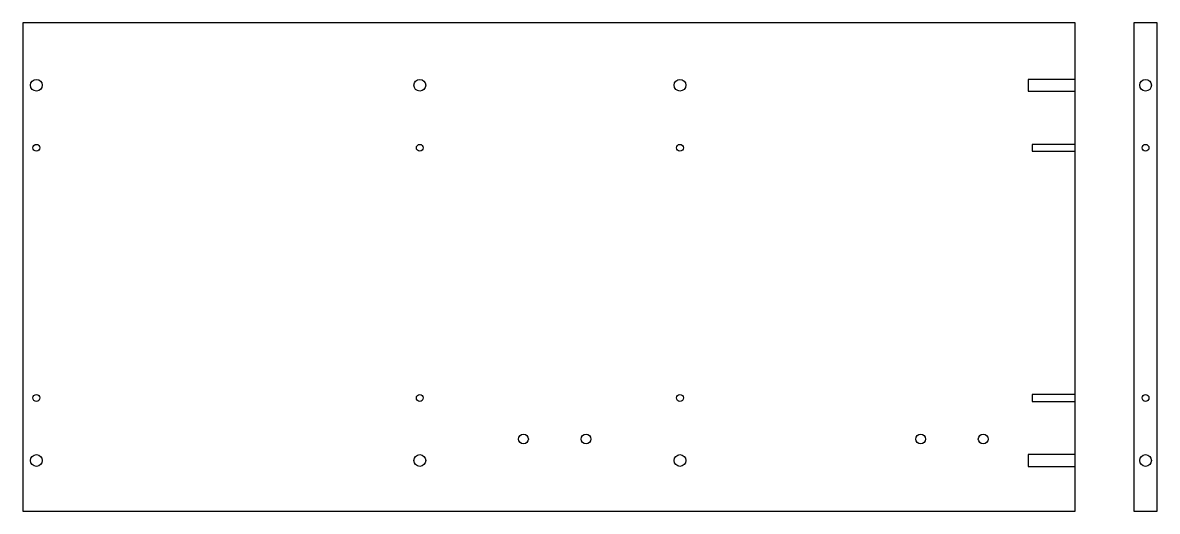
# Model space of a CAD drawing. Extents: x 0 to 580, y 0 to 250.
import ezdxf

# ---------------------------------------------------------------- set-up
doc = ezdxf.new("R2010")
doc.units = 0
doc.header["$MEASUREMENT"] = 0
for name, color, linetype in [('FACE3', 7, 'Continuous'), ('LATOC', 7, 'Continuous'), ('LATOE9K00', 7, 'Continuous'), ('PANEL12K00', 7, 'Continuous'), ('VERTICA10K00', 7, 'Continuous'), ('VERTICA5K00', 7, 'Continuous')]:
    doc.layers.add(name, color=color, linetype=linetype)

msp = doc.modelspace()

# ---------------------------------------------------------------- linework, layer by layer
at = {"layer": 'FACE3', "color": 0}
msp.add_lwpolyline([(568, 0), (580, 0), (580, 250), (568, 250)], close=True, dxfattribs=at)
for centre, radius in [((574, 218), 3), ((574, 186), 1.75), ((574, 58), 1.75), ((574, 26), 3)]:
    msp.add_circle(centre, radius, dxfattribs=at)
at = {"layer": 'LATOC', "color": 0}
for points in [[(538, 221), (514, 221), (514, 215), (538, 215)], [(538, 187.75), (516, 187.75), (516, 184.25), (538, 184.25)], [(538, 59.75), (516, 59.75), (516, 56.25), (538, 56.25)], [(538, 29), (514, 29), (514, 23), (538, 23)]]:
    msp.add_lwpolyline(points, close=True, dxfattribs=at)
at = {"layer": 'LATOE9K00', "color": 0}
for centre, radius in [((336, 218), 3), ((7, 186), 1.75), ((203, 186), 1.75), ((336, 186), 1.75), ((7, 58), 1.75), ((203, 58), 1.75), ((336, 58), 1.75), ((256, 37), 2.5), ((288, 37), 2.5), ((459, 37), 2.5), ((491, 37), 2.5), ((336, 26), 3)]:
    msp.add_circle(centre, radius, dxfattribs=at)
at = {"layer": 'PANEL12K00', "color": 0}
msp.add_lwpolyline([(0, 0), (538, 0), (538, 250), (0, 250)], close=True, dxfattribs=at)
at = {"layer": 'VERTICA10K00', "color": 0}
for centre in [(7, 218), (203, 218), (7, 26), (203, 26)]:
    msp.add_circle(centre, 3, dxfattribs=at)
at = {"layer": 'VERTICA5K00', "color": 0}
for centre, radius in [((336, 218), 3), ((7, 186), 1.75), ((203, 186), 1.75), ((336, 186), 1.75), ((7, 58), 1.75), ((203, 58), 1.75), ((336, 58), 1.75), ((256, 37), 2.5), ((288, 37), 2.5), ((459, 37), 2.5), ((491, 37), 2.5), ((336, 26), 3)]:
    msp.add_circle(centre, radius, dxfattribs=at)

doc.saveas('drawing.dxf')
